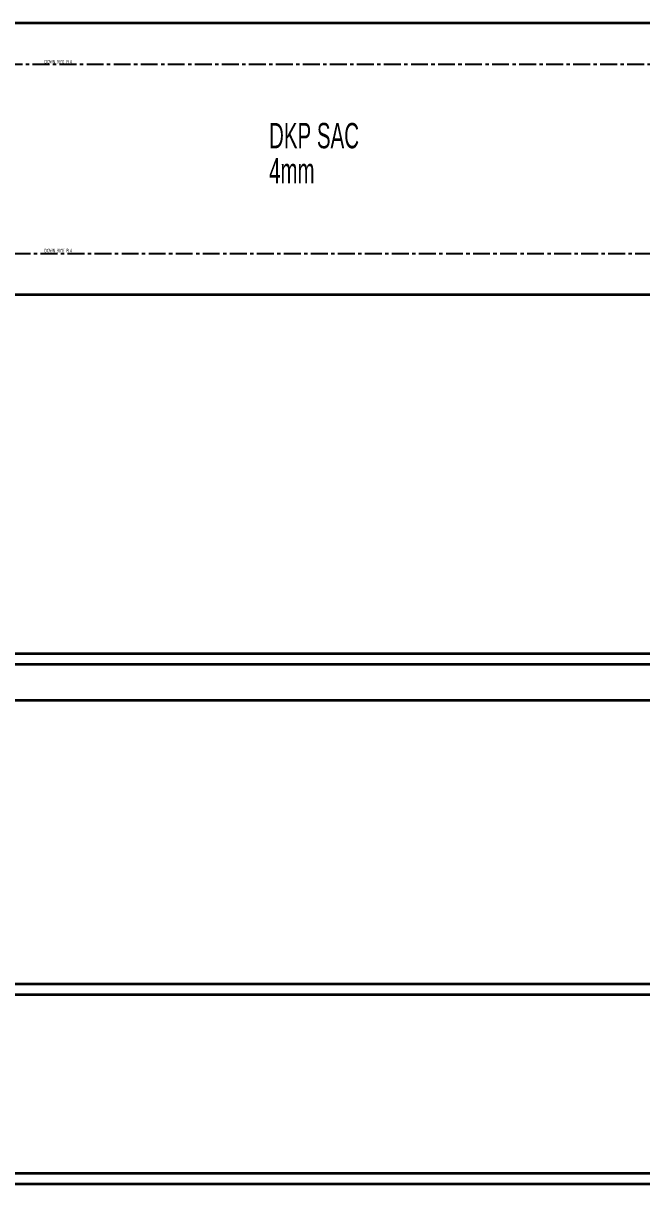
# Model space of a CAD drawing. Header units: millimetres. Extents: x -2091 to -268, y -1604 to 240.
# Drawn here: x -1199 to -734, y -661 to 211 of the extents above; entities that cross this region are included whole.
import ezdxf

# ---------------------------------------------------------------- set-up
doc = ezdxf.new("R2010")
doc.units = ezdxf.units.MM
doc.linetypes.add('CENTERX2', pattern=[20.32, 12.7, -2.54, 2.54, -2.54])
doc.styles.add('SLDTEXTSTYLE0', font='TXT', dxfattribs={"width": 0.605})
doc.styles.add('SLDTEXTSTYLE1', font='TXT', dxfattribs={"width": 0.572187})

# ---------------------------------------------------------------- blocks, each defined once
blk = doc.blocks.new('SW_NOTE_0')
at = {"color": 0, "linetype": 'Continuous', "lineweight": 0, "char_height": 19.05, "attachment_point": 1, "style": 'SLDTEXTSTYLE0'}
for s, insert in [('DKP SAC', (0, 24.56)), ('4mm', (0, -1.84))]:
    blk.add_mtext(s, dxfattribs=dict(at, insert=insert))

msp = doc.modelspace()

# ---------------------------------------------------------------- linework, layer by layer
at = {"color": 7, "linetype": 'Continuous', "lineweight": 35}
for p, q in [((-365.998, 210.989), (-1977.984, 210.989)), ((-1977.984, 6.98), (-365.998, 6.98)), ((-1971.952, -262.858), (-367.952, -262.858)), ((-1975.945, -270.858), (-363.959, -270.858)), ((-1975.945, -297.858), (-363.959, -297.858)), ((-363.959, -511.467), (-1975.945, -511.467)), ((-367.952, -519.467), (-1971.952, -519.467)), ((-1971.952, -653.467), (-367.952, -653.467)), ((-1975.945, -661.467), (-363.959, -661.467))]:
    msp.add_line(p, q, dxfattribs=at)
at = {"color": 7, "linetype": 'CENTERX2'}
for p, q in [((-365.998, 179.987), (-1977.984, 179.987)), ((-1977.984, 37.982), (-365.998, 37.982))]:
    msp.add_line(p, q, dxfattribs=at)

# ---------------------------------------------------------------- block references
at = {"color": 7, "linetype": 'Continuous', "lineweight": 0}
msp.add_blockref('SW_NOTE_0', (-1013.759, 111.457), dxfattribs=at)

# ---------------------------------------------------------------- texts
at = {"color": 7, "linetype": 'Continuous', "lineweight": 0, "char_height": 2.64583, "attachment_point": 2, "style": 'SLDTEXTSTYLE1'}
for insert in [(-1172.323, 183.409), (-1172.323, 41.405)]:
    msp.add_mtext("DOWN  90°0'  R 4", dxfattribs=dict(at, insert=insert))

doc.saveas('drawing.dxf')
